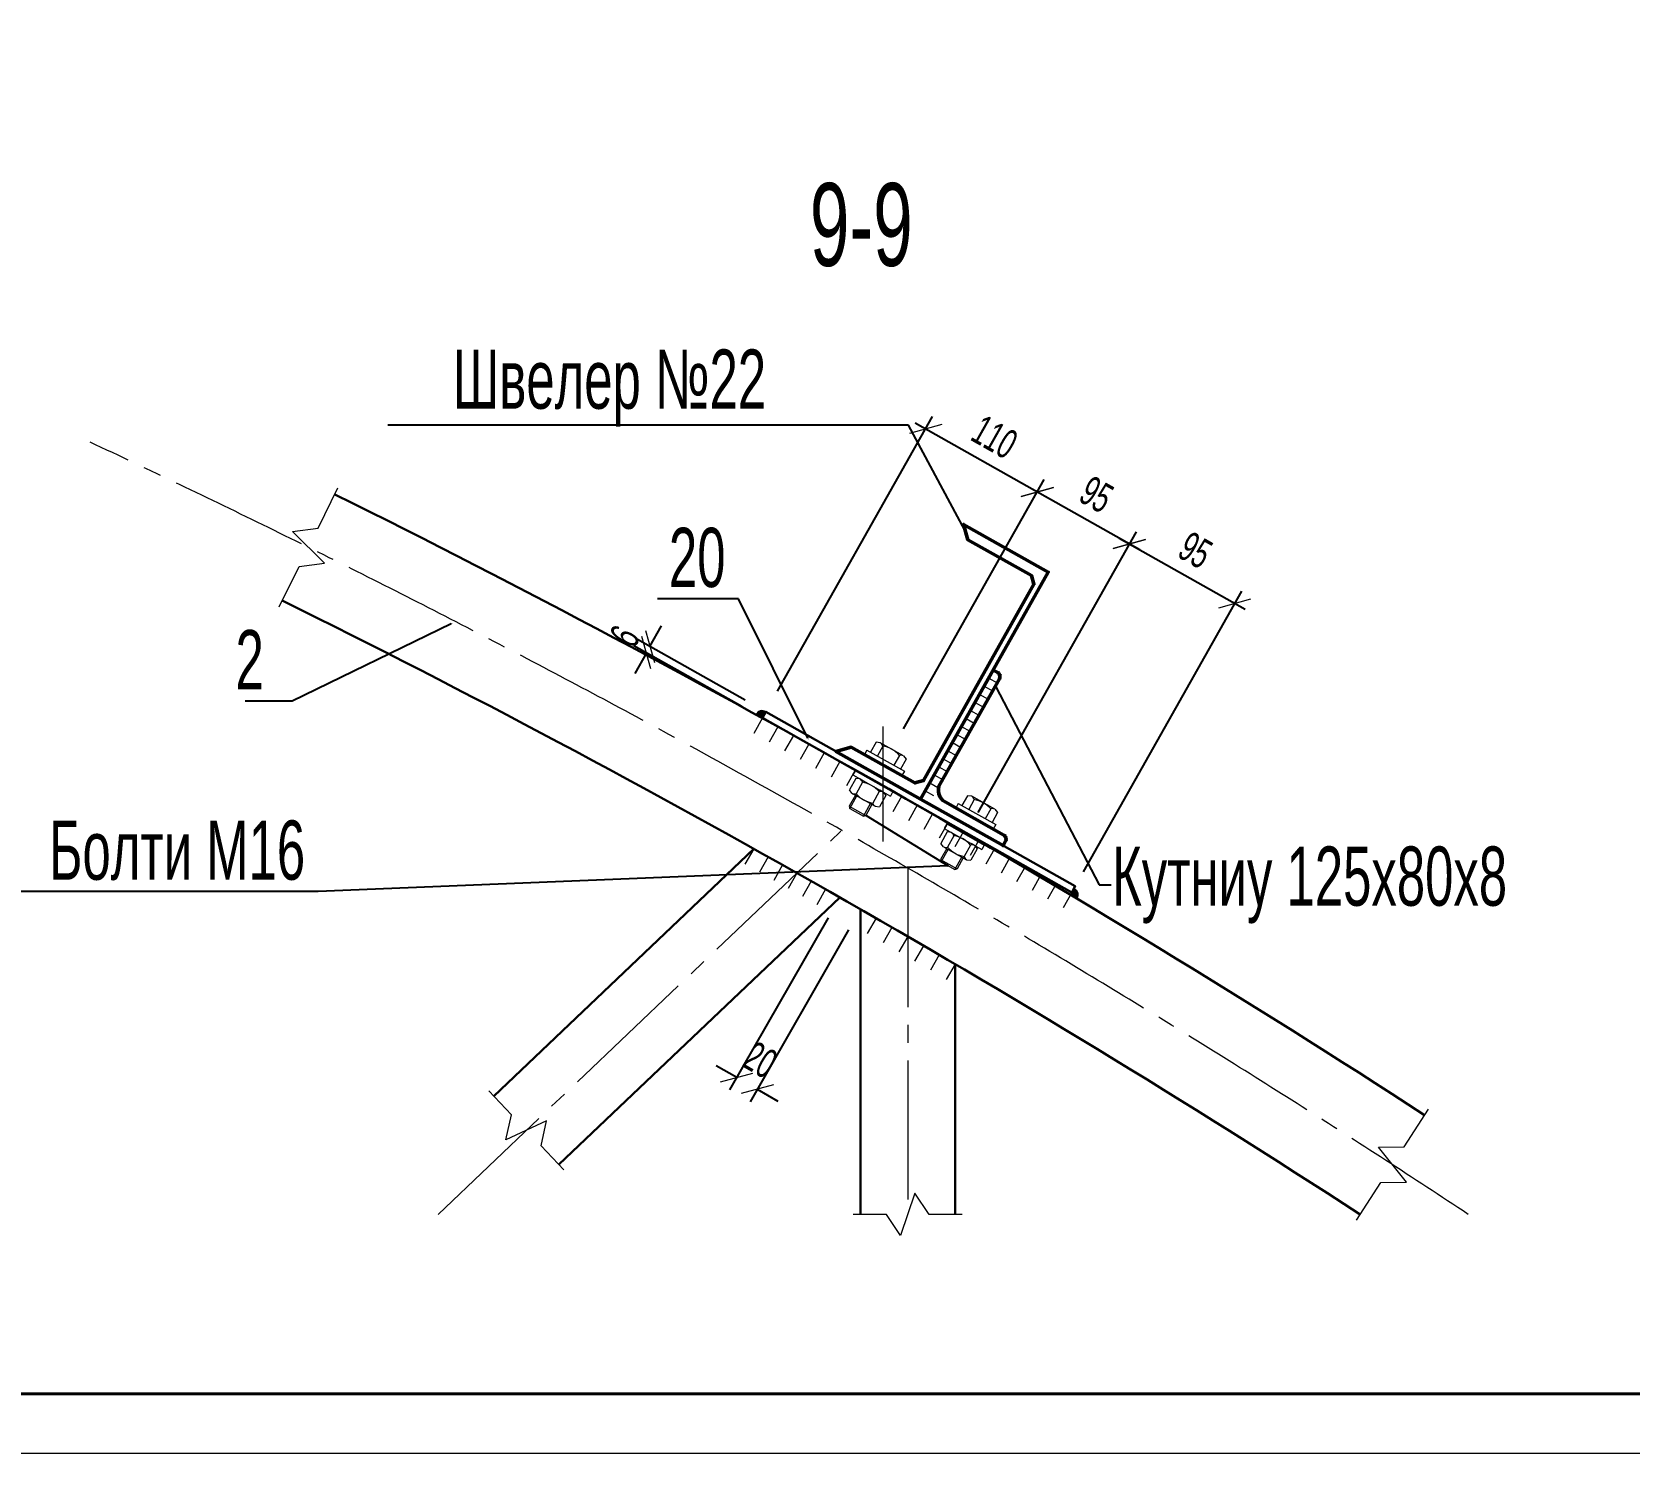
# Model space of a CAD drawing. Extents: x -483223 to 550073, y -164053 to -64662.
# Drawn here: x -201339 to -187849, y -132422 to -120414 of the extents above; entities that cross this region are included whole.
import ezdxf
from ezdxf import colors
from ezdxf.entities.mleader import LeaderData, LeaderLine
from ezdxf.enums import TextEntityAlignment as Align
from ezdxf.math import Vec2, Vec3

# ---------------------------------------------------------------- set-up
doc = ezdxf.new("R2010")
doc.units = 0
doc.header["$MEASUREMENT"] = 0
doc.linetypes.add('K5LT_AXLED', pattern=[16.25, 11.75, -1.5, 1.5, -1.5])
doc.layers.get('0').update_dxf_attribs({"color": 40, "linetype": 'CONTINUOUS'})
doc.layers.get('Defpoints').update_dxf_attribs({"linetype": 'CONTINUOUS'})
for name, color, linetype, lineweight in [('tonkie', 8, 'CONTINUOUS', 15), ('ОСН. ТОНКА', 250, 'CONTINUOUS', 15), ('РАМКА', 250, 'CONTINUOUS', 40)]:
    doc.layers.add(name, color=color, linetype=linetype, lineweight=lineweight)
doc.styles.add('РОЗМІР', font='ARIALN.TTF', dxfattribs={"width": 0.75})
doc.dimstyles.new('10 основний', dxfattribs={"dimscale": 100, "dimtxt": 2.5, "dimasz": 2, "dimexe": 1.2, "dimexo": 2, "dimgap": 1, "dimtad": 1, "dimdec": 0, "dimlfac": 0.1, "dimzin": 0, "dimdsep": 46, "dimtxsty": 'РОЗМІР', "dimblk": 'OBLIQUE', "dimcen": 0.7, "dimdle": 1, "dimadec": 0, "dimazin": 0, "dimtfac": 1, "dimtdec": 0, "dimtix": 1, "dimtofl": 0, "dimtmove": 1, "dimatfit": 3, "dimfxl": 0.18, "dimtolj": 1, "dimtzin": 0, "dimarcsym": 0})

# ---------------------------------------------------------------- blocks, each defined once
blk = doc.blocks.new('_OBLIQUE')
at = {"color": 0, "linetype": 'ByBlock'}
blk.add_line((-0.5, -0.5), (0.5, 0.5), dxfattribs=at)
blk = doc.blocks.new('*D663')
at = {"layer": 'Defpoints', "color": 0, "transparency": 16777216}
for p in [(-191179, -125243), (-193446, -127183), (-192556, -127685)]:
    blk.add_point(p, dxfattribs=at)
at = {"layer": 'tonkie', "color": 0, "lineweight": -2, "transparency": 16777216}
for p, q in [((-193348, -127009), (-192010, -124637)), ((-192156, -124692), (-191092, -125292)), ((-192458, -127511), (-191120, -125139))]:
    blk.add_line(p, q, dxfattribs=at)
at = {"layer": 'tonkie', "color": 0, "lineweight": -2, "transparency": 16777216, "xscale": 200, "yscale": 200, "zscale": 200}
for p, rotation in [((-192069, -124741), 150.5693597594639), ((-191179, -125243), 330.5693597594639)]:
    blk.add_blockref('_OBLIQUE', p, dxfattribs=dict(at, rotation=rotation))
at = {"layer": 'tonkie', "color": 0, "transparency": 16777216, "insert": (-191512, -124794), "char_height": 250, "attachment_point": 5, "rotation": 330.5694, "style": 'РОЗМІР'}
blk.add_mtext('\\A1;95', dxfattribs=at)
blk = doc.blocks.new('*D680')
at = {"layer": 'Defpoints', "color": 0, "transparency": 16777216}
for p in [(-192848, -124301), (-194075, -126476), (-193446, -127183)]:
    blk.add_point(p, dxfattribs=at)
at = {"layer": 'tonkie', "color": 0, "lineweight": -2, "transparency": 16777216}
for p, q in [((-193977, -126302), (-192789, -124197)), ((-191982, -124790), (-192935, -124252)), ((-193348, -127009), (-192010, -124637))]:
    blk.add_line(p, q, dxfattribs=at)
at = {"layer": 'tonkie', "color": 0, "lineweight": -2, "transparency": 16777216, "xscale": 200, "yscale": 200, "zscale": 200}
for p, rotation in [((-192848, -124301), 150.569359760875), ((-192069, -124741), 330.569359760875)]:
    blk.add_blockref('_OBLIQUE', p, dxfattribs=dict(at, rotation=rotation))
at = {"layer": 'tonkie', "color": 0, "transparency": 16777216, "insert": (-192347, -124323), "char_height": 250, "attachment_point": 5, "rotation": 330.5694, "style": 'РОЗМІР'}
blk.add_mtext('\\A1;95', dxfattribs=at)
blk = doc.blocks.new('*D681')
at = {"layer": 'Defpoints', "color": 0, "transparency": 16777216}
for p in [(-193791, -123769), (-195140, -126159), (-194075, -126476)]:
    blk.add_point(p, dxfattribs=at)
at = {"layer": 'tonkie', "color": 0, "lineweight": -2, "transparency": 16777216}
for p, q in [((-195041, -125985), (-193733, -123665)), ((-192761, -124350), (-193879, -123720)), ((-193977, -126302), (-192789, -124197))]:
    blk.add_line(p, q, dxfattribs=at)
at = {"layer": 'tonkie', "color": 0, "lineweight": -2, "transparency": 16777216, "xscale": 200, "yscale": 200, "zscale": 200}
for p, rotation in [((-193791, -123769), 150.569359760875), ((-192848, -124301), 330.569359760875)]:
    blk.add_blockref('_OBLIQUE', p, dxfattribs=dict(at, rotation=rotation))
at = {"layer": 'tonkie', "color": 0, "transparency": 16777216, "insert": (-193208, -123837), "char_height": 250, "attachment_point": 5, "rotation": 330.5694, "style": 'РОЗМІР'}
blk.add_mtext('\\A1;110', dxfattribs=at)
blk = doc.blocks.new('*D682')
at = {"layer": 'Defpoints', "color": 0, "transparency": 16777216}
for p in [(-196119, -125607), (-195170, -126212), (-195140, -126159)]:
    blk.add_point(p, dxfattribs=at)
at = {"layer": 'tonkie', "color": 0, "lineweight": -2, "transparency": 16777216}
for p, q in [((-196119, -125607), (-196021, -125432)), ((-195314, -126061), (-196224, -125548)), ((-195344, -126114), (-196254, -125601)), ((-196149, -125660), (-196247, -125834))]:
    blk.add_line(p, q, dxfattribs=at)
at = {"layer": 'tonkie', "color": 0, "lineweight": -2, "transparency": 16777216, "xscale": 200, "yscale": 200, "zscale": 200}
for p, rotation in [((-196149, -125660), 60.56935976690114), ((-196119, -125607), 240.5693597669011)]:
    blk.add_blockref('_OBLIQUE', p, dxfattribs=dict(at, rotation=rotation))
at = {"layer": 'tonkie', "color": 0, "transparency": 16777216, "insert": (-196332, -125521), "char_height": 250, "attachment_point": 5, "rotation": 60.5694, "style": 'РОЗМІР'}
blk.add_mtext('\\A1;6', dxfattribs=at)
blk = doc.blocks.new('*D683')
at = {"layer": 'Defpoints', "color": 0, "transparency": 16777216}
for p in [(-194514, -127727), (-194342, -127826), (-195213, -129348)]:
    blk.add_point(p, dxfattribs=at)
at = {"layer": 'tonkie', "color": 0, "lineweight": -2, "transparency": 16777216}
for p, q in [((-194614, -127901), (-195446, -129354)), ((-194441, -128000), (-195273, -129453)), ((-195386, -129249), (-195560, -129150)), ((-195213, -129348), (-195040, -129448))]:
    blk.add_line(p, q, dxfattribs=at)
at = {"layer": 'tonkie', "color": 0, "lineweight": -2, "transparency": 16777216, "xscale": 200, "yscale": 200, "zscale": 200}
for p, rotation in [((-195386, -129249), 330.2036934123423), ((-195213, -129348), 150.2036934123424)]:
    blk.add_blockref('_OBLIQUE', p, dxfattribs=dict(at, rotation=rotation))
at = {"layer": 'tonkie', "color": 0, "transparency": 16777216, "insert": (-195187, -129101), "char_height": 250, "attachment_point": 5, "rotation": 330.2037, "style": 'РОЗМІР'}
blk.add_mtext('\\A1;20', dxfattribs=at)

msp = doc.modelspace()

# ---------------------------------------------------------------- hatches: boundary and pattern name
at = {"layer": 'tonkie'}
h = msp.add_hatch(color=0, dxfattribs=at)
edge = h.paths.add_edge_path()
edge.add_line((-195163.8097, -126201.568), (-195139.8929, -126159.1756))
edge.add_arc((-195171.9026, -126204.7707), 55.7094, 54.92951795, 156.97229834)
edge.add_line((-195223.1728, -126182.9785), (-195180.4657, -126206.3286))
edge.add_line((-195180.4657, -126206.3286), (-195163.8097, -126201.568))
h = msp.add_hatch(color=0, dxfattribs=at)
edge = h.paths.add_edge_path()
edge.add_line((-192561.4654, -127694.5875), (-192537.5486, -127652.1951))
edge.add_arc((-192560.0217, -127703.1705), 55.7094, -35.83357882, 66.20920156, ccw=False)
edge.add_line((-192514.857, -127735.7846), (-192556.9271, -127711.3054))
edge.add_line((-192556.9271, -127711.3054), (-192561.4654, -127694.5875))

# ---------------------------------------------------------------- linework, layer by layer
at = {"layer": 'tonkie', "color": 0}
for p, q in [((-193219.0393, -125807.1602), (-193149.3632, -125846.4697)), ((-193295.8158, -125943.2463), (-193226.1397, -125982.5559)), ((-193257.4276, -125875.2032), (-193187.7515, -125914.5128)), ((-193372.5923, -126079.3324), (-193302.9162, -126118.642)), ((-193334.2041, -126011.2894), (-193264.528, -126050.5989)), ((-195169.1602, -126211.0518), (-195242.8657, -126341.6945)), ((-193449.3688, -126215.4185), (-193379.6927, -126254.7281)), ((-193410.9806, -126147.3755), (-193341.3045, -126186.685)), ((-195038.5176, -126284.7573), (-195112.223, -126415.3999)), ((-194907.8749, -126358.4627), (-194981.5803, -126489.1054)), ((-194149.8271, -127253.5895), (-194149.8271, -126283.6987)), ((-193526.1453, -126351.5047), (-193456.4692, -126390.8142)), ((-193487.7571, -126283.4616), (-193418.081, -126322.7712)), ((-194777.2322, -126432.1681), (-194850.9377, -126562.8108)), ((-194646.5895, -126505.8736), (-194720.295, -126636.5163)), ((-194286.964, -126481.9053), (-194308.3387, -126519.9481)), ((-194308.3387, -126519.9481), (-193991.3156, -126698.0708)), ((-194286.964, -126481.9053), (-193969.9408, -126660.0281)), ((-194208.4651, -126416.429), (-194255.2617, -126499.7176)), ((-194173.2928, -126420.6417), (-194208.4651, -126416.429)), ((-194151.4009, -126448.4911), (-194198.1975, -126531.7797)), ((-193976.7384, -126531.0778), (-194173.2928, -126420.6417)), ((-194011.9108, -126526.8651), (-194058.7073, -126610.1537)), ((-193976.7384, -126531.0778), (-193954.8466, -126558.9272)), ((-193602.9218, -126487.5908), (-193533.2457, -126526.9003)), ((-193564.5336, -126419.5477), (-193494.8575, -126458.8573)), ((-194515.9469, -126579.579), (-194589.6523, -126710.2217)), ((-194385.3042, -126653.2845), (-194459.0096, -126783.9271)), ((-194383.6957, -126654.5589), (-194405.0704, -126692.6017)), ((-194383.6957, -126654.5589), (-194066.6725, -126832.6817)), ((-193954.8466, -126558.9272), (-194001.6431, -126642.2158)), ((-193969.9408, -126660.0281), (-193991.3156, -126698.0708)), ((-193679.6983, -126623.6769), (-193610.0222, -126662.9865)), ((-193641.3101, -126555.6338), (-193571.634, -126594.9434)), ((-194380.0084, -126722.2324), (-194434.4145, -126819.0644)), ((-194405.0704, -126692.6017), (-194088.0473, -126870.7245)), ((-194344.836, -126726.445), (-194380.0084, -126722.2324)), ((-194322.9442, -126754.2945), (-194377.3503, -126851.1265)), ((-194344.836, -126726.445), (-194316.3039, -126742.4761)), ((-193756.4748, -126759.763), (-193686.7987, -126799.0726)), ((-193718.0866, -126691.72), (-193648.4105, -126731.0295)), ((-194383.9906, -126862.9449), (-194436.0317, -126955.5676)), ((-194412.5227, -126846.9138), (-194434.4145, -126819.0644)), ((-194430.4756, -126975.3735), (-194371.3097, -126870.0698)), ((-194412.5227, -126846.9138), (-194215.9683, -126957.35)), ((-194316.3473, -127039.4977), (-194257.1813, -126934.194)), ((-194183.454, -126832.6685), (-194237.8601, -126929.5005)), ((-194126.3899, -126864.7306), (-194180.796, -126961.5626)), ((-194148.2817, -126836.8812), (-194176.8138, -126820.8501)), ((-194148.2817, -126836.8812), (-194126.3899, -126864.7306)), ((-194066.6725, -126832.6817), (-194088.0473, -126870.7245)), ((-193993.3762, -126874.4008), (-194067.0816, -127005.0434)), ((-193833.2513, -126895.8491), (-193763.5752, -126935.1587)), ((-193794.8631, -126827.8061), (-193725.187, -126867.1156)), ((-193515.1994, -126933.6979), (-193536.5742, -126971.7406)), ((-193515.1994, -126933.6979), (-193198.1763, -127111.8206)), ((-193436.7005, -126868.2216), (-193483.4971, -126951.5101)), ((-193401.5282, -126872.4342), (-193436.7005, -126868.2216)), ((-193379.6364, -126900.2837), (-193426.4329, -126983.5722)), ((-193204.9738, -126982.8704), (-193401.5282, -126872.4342)), ((-194436.0317, -126955.5676), (-194430.4756, -126975.3735)), ((-194436.0317, -126955.5676), (-194296.5415, -127033.9417)), ((-194430.4756, -126975.3735), (-194316.3473, -127039.4977)), ((-194316.3473, -127039.4977), (-194296.5415, -127033.9417)), ((-194244.5004, -126941.3189), (-194296.5415, -127033.9417)), ((-194215.9683, -126957.35), (-194244.5004, -126941.3189)), ((-194215.9683, -126957.35), (-194180.796, -126961.5626)), ((-193862.7335, -126948.1062), (-193936.4389, -127078.7489)), ((-193732.0908, -127021.8116), (-193805.7963, -127152.4543)), ((-193536.5742, -126971.7406), (-193219.551, -127149.8634)), ((-193240.1462, -126978.6577), (-193286.9427, -127061.9462)), ((-193183.082, -127010.7198), (-193229.8786, -127094.0083)), ((-193204.9738, -126982.8704), (-193183.082, -127010.7198)), ((-193601.4481, -127095.5171), (-193675.1536, -127226.1598)), ((-193608.2438, -127174.0249), (-193662.6499, -127270.857)), ((-193611.9311, -127106.3515), (-193633.3059, -127144.3943)), ((-193633.3059, -127144.3943), (-193316.2827, -127322.5171)), ((-193611.9311, -127106.3515), (-193294.908, -127284.4743)), ((-193573.0715, -127178.2376), (-193608.2438, -127174.0249)), ((-193551.1797, -127206.087), (-193605.5858, -127302.9191)), ((-193573.0715, -127178.2376), (-193544.5394, -127194.2687)), ((-193470.8055, -127169.2225), (-193544.5109, -127299.8652)), ((-193198.1763, -127111.8206), (-193219.551, -127149.8634)), ((-195242.6342, -127315.8092), (-195316.4286, -127446.4017)), ((-193612.226, -127314.7375), (-193664.2671, -127407.3602)), ((-193640.7581, -127298.7064), (-193662.6499, -127270.857)), ((-193658.7111, -127427.166), (-193599.5451, -127321.8624)), ((-193640.7581, -127298.7064), (-193444.2038, -127409.1425)), ((-193411.6895, -127284.4611), (-193466.0956, -127381.2931)), ((-193340.1628, -127242.928), (-193413.8682, -127373.5706)), ((-193354.6253, -127316.5232), (-193409.0314, -127413.3552)), ((-193376.5171, -127288.6737), (-193405.0492, -127272.6427)), ((-193376.5171, -127288.6737), (-193354.6253, -127316.5232)), ((-193294.908, -127284.4743), (-193316.2827, -127322.5171)), ((-193209.5201, -127316.6334), (-193283.2256, -127447.2761)), ((-195121.2771, -127384.3849), (-195195.0715, -127514.9774)), ((-194999.9201, -127452.9605), (-195073.7144, -127583.553)), ((-193664.2671, -127407.3602), (-193658.7111, -127427.166)), ((-193664.2671, -127407.3602), (-193524.7769, -127485.7342)), ((-193658.7111, -127427.166), (-193544.5827, -127491.2902)), ((-193544.5827, -127491.2902), (-193485.4168, -127385.9866)), ((-193472.7358, -127393.1115), (-193524.7769, -127485.7342)), ((-193444.2038, -127409.1425), (-193472.7358, -127393.1115)), ((-193444.2038, -127409.1425), (-193409.0314, -127413.3552)), ((-193078.8774, -127390.3388), (-193152.5829, -127520.9815)), ((-192948.2348, -127464.0443), (-193021.9402, -127594.6869)), ((-194878.563, -127521.5362), (-194952.3573, -127652.1287)), ((-194757.2059, -127590.1118), (-194831.0002, -127720.7043)), ((-193544.5827, -127491.2902), (-193524.7769, -127485.7342)), ((-192817.5921, -127537.7497), (-192891.2975, -127668.3924)), ((-192686.9494, -127611.4551), (-192760.6549, -127742.0978)), ((-194635.8488, -127658.6875), (-194709.6431, -127789.28)), ((-192556.3067, -127685.1606), (-192630.0122, -127815.8033)), ((-194208.2494, -127903.7235), (-194283.5915, -128033.4292)), ((-194074.9161, -127981.1728), (-194150.2582, -128110.8785)), ((-193941.5828, -128058.622), (-194016.9249, -128188.3277)), ((-193808.2494, -128136.0713), (-193883.5915, -128265.777)), ((-193674.9161, -128213.5206), (-193750.2582, -128343.2263)), ((-193541.5828, -128290.9698), (-193616.9249, -128420.6755))]:
    msp.add_line(p, q, dxfattribs=at)
at = {"layer": 'tonkie', "color": 0, "linetype": 'K5LT_AXLED', "ltscale": 100}
for p, q in [((-197909.2745, -130405.1633), (-194505.9778, -127167.0331)), ((-193941.5828, -127479.5632), (-193941.5828, -130405.1633))]:
    msp.add_line(p, q, dxfattribs=at)
at = {"layer": 'tonkie', "color": 0, "lineweight": 30}
for p, q in [((-197439.0166, -129405.5983), (-195242.6342, -127315.8092)), ((-196887.5697, -129985.1726), (-194514.4917, -127727.2631)), ((-194341.5828, -127826.2742), (-194341.5828, -130405.1633)), ((-193541.5828, -128290.9698), (-193541.5828, -130405.1633))]:
    msp.add_line(p, q, dxfattribs=at)
at = {"layer": 'tonkie', "color": 0}
for points in [[(-199251.3905, -125271.2977), (-199082.632, -124930.8266), (-198868.0641, -124903.2476), (-199137.3235, -124635.854), (-198922.7556, -124608.275), (-198753.9971, -124267.8039)], [(-196846.2112, -130028.6407), (-197039.2176, -129825.7897), (-196991.5304, -129614.778), (-197335.0559, -129775.9929), (-197287.3687, -129564.9812), (-197480.3751, -129362.1302)], [(-190152.6328, -130455.4947), (-189945.7784, -130136.7295), (-189729.4619, -130134.0505), (-189966.1275, -129837.4204), (-189749.811, -129834.7414), (-189542.9566, -129515.9762)], [(-193481.5828, -130405.1633), (-193761.5828, -130405.1633), (-193881.5828, -130225.1633), (-194001.5828, -130585.1633), (-194121.5828, -130405.1633), (-194401.5828, -130405.1633)]]:
    msp.add_lwpolyline(points, dxfattribs=at)
at = {"layer": 'tonkie', "color": 0, "lineweight": 50}
msp.add_lwpolyline([(-193833.2513, -126895.8491), (-192755.6085, -124977.859), (-193470.4957, -124576.1922), (-193434.208, -124705.5491), (-192896.299, -125007.7789), (-192875.6723, -125081.308), (-193807.3435, -126739.4977), (-193880.8726, -126760.1244), (-194418.7817, -126457.8945), (-194548.1385, -126494.1823)], close=True, dxfattribs=at)
msp.add_lwpolyline([(-193833.2513, -126895.8491), (-193136.4904, -127288.9448), (-193115.6072, -127251.9294, 0.4142135624), (-193129.8415, -127200.8423), (-193626.2837, -126920.7617, -0.4142135624), (-193668.9866, -126767.5006), (-193167.7896, -125879.1304, 0.4142135624), (-193182.0239, -125828.0434), (-193219.0393, -125807.1602)], format="xyb", close=True, dxfattribs=at)
at = {"layer": 'tonkie', "color": 0}
for points in [[(-195163.8097, -126201.568), (-195139.8929, -126159.1756, 0.477204685), (-195223.1728, -126182.9785), (-195180.4657, -126206.3286), (-195163.8097, -126201.568, 0)], [(-192561.4654, -127694.5875), (-192537.5486, -127652.1951, -0.477204685), (-192514.857, -127735.7846), (-192556.9271, -127711.3054), (-192561.4654, -127694.5875, 0)]]:
    msp.add_lwpolyline(points, format="xyb", dxfattribs=at)
at = {"layer": 'tonkie', "color": 0, "lineweight": 30}
msp.add_lwpolyline([(-195169.1602, -126211.0518), (-192556.3067, -127685.1606), (-192526.8246, -127632.9035), (-195139.6781, -126158.7948)], close=True, dxfattribs=at)
at = {"layer": 'tonkie', "color": 0, "linetype": 'K5LT_AXLED', "ltscale": 100}
msp.add_arc((-239557.277, -206588.6434), 91318.3341, 56.539143519, 64.919408707, dxfattribs=at)
at = {"layer": 'tonkie', "color": 0, "lineweight": 30}
for radius in [91818.3341, 90818.3341]:
    msp.add_arc((-239557.277, -206588.6434), radius, 57.019484255, 63.634150827, dxfattribs=at)
at = {"layer": 'tonkie', "color": 0}
for centre, radius, start, end in [((-194195.9641, -126460.9921), 46.2834, 15.67008959, 60.67008958), ((-194193.965, -126687.5662), 242.8345, 60.67008958, 79.90503128), ((-194193.965, -126687.5662), 242.8345, 41.4351479, 60.67008958), ((-193999.4097, -126571.4283), 46.2834, 60.67008958, 105.6700896), ((-194367.5074, -126766.7955), 46.2834, 15.67008959, 60.67008958), ((-194365.5083, -126993.3695), 242.8345, 60.67008958, 79.90503128), ((-194365.5083, -126993.3695), 242.8345, 41.4351479, 60.67008958), ((-194389.8514, -126806.5634), 46.2834, 240.67008958, 285.6700896), ((-194195.296, -126690.4255), 242.8345, 221.4351479, 240.67008958), ((-194195.296, -126690.4255), 242.8345, 240.67008958, 259.90503128), ((-194193.297, -126916.9995), 46.2834, 195.67008959, 240.67008958), ((-194170.953, -126877.2316), 46.2834, 60.67008958, 105.6700896), ((-193424.1995, -126912.7847), 46.2834, 15.67008959, 60.67008958), ((-193422.2005, -127139.3587), 242.8345, 60.67008958, 79.90503128), ((-193422.2005, -127139.3587), 242.8345, 41.4351479, 60.67008958), ((-193227.6452, -127023.2208), 46.2834, 60.67008958, 105.6700896), ((-193595.7428, -127218.5881), 46.2834, 15.67008959, 60.67008958), ((-193593.7438, -127445.1621), 242.8345, 60.67008958, 79.90503128), ((-193618.0868, -127258.3559), 46.2834, 240.67008958, 285.6700896), ((-193423.5315, -127142.218), 242.8345, 221.4351479, 240.67008958), ((-193593.7438, -127445.1621), 242.8345, 41.4351479, 60.67008958), ((-193399.1884, -127329.0242), 46.2834, 60.67008958, 105.6700896), ((-193423.5315, -127142.218), 242.8345, 240.67008958, 259.90503128), ((-193421.5324, -127368.7921), 46.2834, 195.67008959, 240.67008958)]:
    msp.add_arc(centre, radius, start, end, dxfattribs=at)
at = {"layer": 'ОСН. ТОНКА', "color": 0, "ltscale": 40}
msp.add_lwpolyline([(-216968.0326, -73022.1397), (-216968.0326, -132422.1397), (-132868.0326, -132422.1397), (-132868.0326, -73022.1397), (-216968.0326, -73022.1397)], dxfattribs=at)
at = {"layer": 'РАМКА', "color": 0, "ltscale": 40}
msp.add_lwpolyline([(-133368.0326, -131922.1397), (-133368.0326, -131922.1397), (-133368.0326, -73522.1397), (-214968.0326, -73522.1397), (-214968.0326, -131922.1397), (-133368.0326, -131922.1397)], dxfattribs=at)

# ---------------------------------------------------------------- texts
at = {"layer": 'tonkie', "color": 0, "style": 'РОЗМІР', "width": 0.75}
msp.add_text('9-9', height=700, dxfattribs=at).set_placement((-194333.8577, -122391.2486), align=Align.CENTER)

# ---------------------------------------------------------------- dimensions: what is measured, and where the dimension line sits
at = {"layer": 'tonkie', "color": 0}
for base, p1, p2, text, picture, middle in [((-193791.4654, -123769.0917), (-194075.014, -126475.8606), (-195139.6781, -126158.7948), '110', '*D681', (-193207.9592, -123836.9186)), ((-192848.167, -124301.2778), (-193446.4089, -127182.9865), (-194075.014, -126475.8606), '95', '*D680', (-192346.5835, -124322.8859))]:
    dim = msp.add_linear_dim(base=base, p1=p1, p2=p2, angle=150.56935976, text=text, dimstyle='10 основний', dxfattribs=at)
    dim.commit()
    dim.dimension.update_dxf_attribs({"geometry": picture, "text_midpoint": middle})
dim = msp.add_aligned_dim(p1=(-193446.4089, -127182.9865), p2=(-192556.3067, -127685.1606), distance=2803.7854, text='95', dimstyle='10 основний', dxfattribs=at)
dim.commit()
dim.dimension.update_dxf_attribs({"geometry": '*D663', "text_midpoint": (-191511.806, -124793.8472)})
dim = msp.add_aligned_dim(p1=(-195169.8444, -126212.2644), p2=(-195139.8929, -126159.1756), distance=1124.45, dimstyle='10 основний', dxfattribs=at)
dim.commit()
dim.dimension.update_dxf_attribs({"geometry": '*D682', "text_midpoint": (-196332.4758, -125521.3425)})
dim = msp.add_linear_dim(base=(-195213.212, -129348.4522), p1=(-194514.4917, -127727.2631), p2=(-194341.5828, -127826.2742), angle=330.20369341, dimstyle='10 основний', dxfattribs=at)
dim.commit()
dim.dimension.update_dxf_attribs({"geometry": '*D683', "text_midpoint": (-195299.6665, -129298.9466), "dimtype": 161})

# ---------------------------------------------------------------- leaders
at = {"layer": 'tonkie', "color": 0, "ltscale": 50}
ml = msp.add_multileader_mtext('Standard', dxfattribs=at)
ml.set_content('Швелер №22', style='РОЗМІР')
ml.set_leader_properties()
ml.build(insert=Vec2(0, 0))
ml.multileader.update_dxf_attribs({"text_right_attachment_type": 6, "dogleg_length": 100, "arrow_head_size": 18})
ctx = ml.context
ctx.base_point, ctx.char_height, ctx.arrow_head_size, ctx.landing_gap_size, ctx.plane_origin = Vec3(-197738.035, -123417.0899), 500, 18, 9, Vec3(-194015.8068, -125516.9832)
ctx.right_attachment, ctx.text_align_type = 6, 2
notes = []
notes.append((ctx, [(0, (1, 1, 0), (-193936.4219, -123736.4964), (-1, 0), 1192.6343, [(0, [(-193452.3519, -124640.8706)], 0, [])])]))
ctx.mtext.insert, ctx.mtext.alignment, ctx.mtext.flow_direction = Vec3(-195138.0561, -123097.6833), 3, 5
ml = msp.add_multileader_mtext('Standard', dxfattribs=at)
ml.set_content('20', style='РОЗМІР')
ml.set_leader_properties()
ml.build(insert=Vec2(0, 0))
ml.multileader.update_dxf_attribs({"text_right_attachment_type": 6, "dogleg_length": 100, "arrow_head_size": 18})
ctx = ml.context
ctx.base_point, ctx.char_height, ctx.arrow_head_size, ctx.landing_gap_size, ctx.plane_origin = Vec3(-195934.6799, -124858.7755), 500, 18, 9, Vec3(-193412.9176, -124120.4139)
ctx.right_attachment, ctx.text_align_type = 6, 2
notes.append((ctx, [(0, (1, 1, 0), (-195372.1028, -125204.5122), (-1, 0), 100, [(0, [(-194777.2322, -126397.4248)], 0, [])])]))
ctx.mtext.insert, ctx.mtext.alignment, ctx.mtext.flow_direction = Vec3(-195481.1028, -124604.5122), 3, 5
ml = msp.add_multileader_mtext('Standard', dxfattribs=at)
ml.set_content('2', style='РОЗМІР')
ml.set_leader_properties()
ml.build(insert=Vec2(0, 0))
ml.multileader.update_dxf_attribs({"text_right_attachment_type": 6, "dogleg_length": 100, "arrow_head_size": 18})
ctx = ml.context
ctx.base_point, ctx.char_height, ctx.arrow_head_size, ctx.landing_gap_size, ctx.plane_origin = Vec3(-199464.2792, -125718.3628), 500, 18, 9, Vec3(-197781.6493, -125406.6384)
ctx.right_attachment, ctx.text_align_type = 6, 2
notes.append((ctx, [(0, (1, 1, 0), (-199142.1523, -126068.3628), (-1, 0), 100, [(0, [(-197781.6493, -125406.6384)], 0, [])])]))
ctx.mtext.insert, ctx.mtext.alignment, ctx.mtext.flow_direction = Vec3(-199380.3587, -125468.3628), 3, 5
ml = msp.add_multileader_mtext('Standard', dxfattribs=at)
ml.set_content('Кутниу 125х80х8', style='РОЗМІР')
ml.set_leader_properties()
ml.build(insert=Vec2(0, 0))
ml.multileader.update_dxf_attribs({"text_right_attachment_type": 6, "dogleg_length": 100, "arrow_head_size": 18})
ctx = ml.context
ctx.base_point, ctx.char_height, ctx.arrow_head_size, ctx.landing_gap_size, ctx.plane_origin = Vec3(-192224.1866, -127620.5769), 500, 18, 9, Vec3(-193205.7069, -125930.8807)
ctx.right_attachment = 6
notes.append((ctx, [(1, (1, 1, 0), (-192324.1866, -127620.5769), (1, 0), 100, [(0, [(-193205.7069, -125930.8807)], 0, [])])]))
ctx.mtext.insert, ctx.mtext.flow_direction = Vec3(-192215.1866, -127297.0776), 5
ml = msp.add_multileader_mtext('Standard', dxfattribs=at)
ml.set_content('Болти М16', style='РОЗМІР')
ml.set_leader_properties()
ml.build(insert=Vec2(0, 0))
ml.multileader.update_dxf_attribs({"text_right_attachment_type": 6, "dogleg_length": 100, "arrow_head_size": 18})
ctx = ml.context
ctx.base_point, ctx.char_height, ctx.arrow_head_size, ctx.landing_gap_size, ctx.plane_origin = Vec3(-201147.978, -127331.6813), 500, 18, 9, Vec3(-194309.2224, -127026.8167)
ctx.right_attachment, ctx.text_align_type = 6, 2
notes.append((ctx, [(0, (1, 1, 0), (-198922.2017, -127677.418), (-1, 0), 100, [(1, [(-194309.2224, -127026.8167), (-193601.6469, -127459.2281)], 0, [])])]))
ctx.mtext.insert, ctx.mtext.alignment, ctx.mtext.flow_direction = Vec3(-199031.2017, -127077.418), 3, 5
for ctx, leaders in notes:
    for number, flags, end, landing, length, lines in leaders:
        leader = LeaderData()
        leader.index, (leader.has_last_leader_line, leader.has_dogleg_vector, leader.attachment_direction) = number, flags
        leader.last_leader_point, leader.dogleg_vector, leader.dogleg_length = Vec3(end), Vec3(landing), length
        for number, points, colour, breaks in lines:
            line = LeaderLine()
            line.index, line.vertices, line.color, line.breaks = number, Vec3.list(points), colors.encode_raw_color(colour), breaks
            leader.lines.append(line)
        ctx.leaders.append(leader)

doc.saveas('drawing.dxf')
